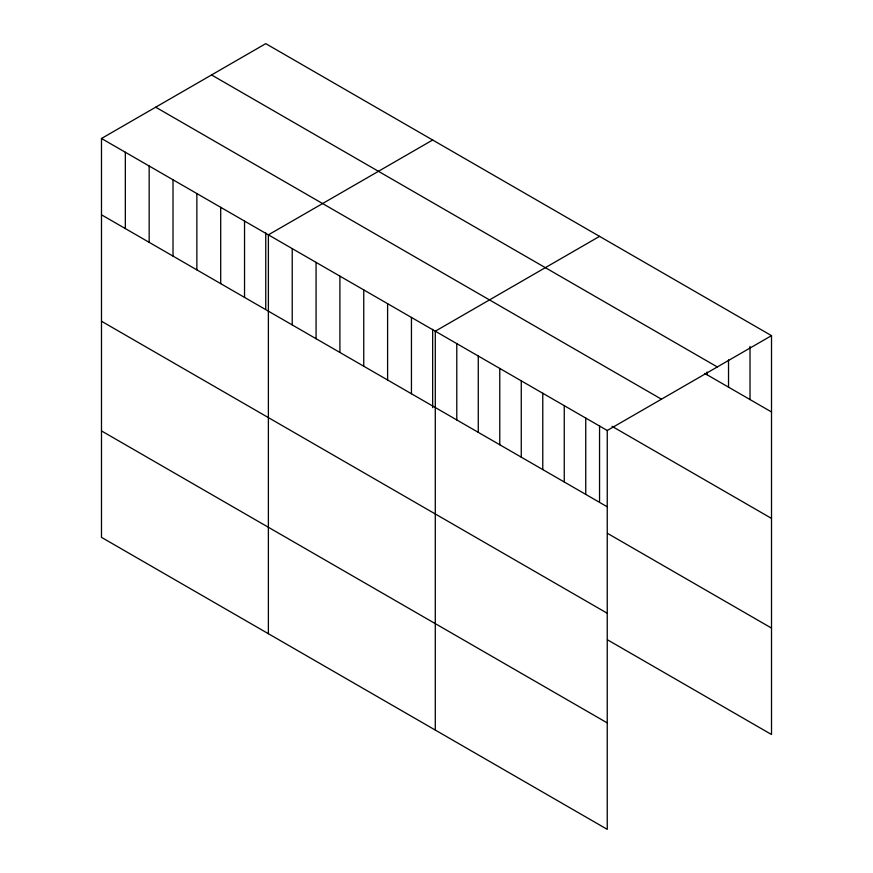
<?xml version="1.0" encoding="UTF-8"?>
<svg xmlns="http://www.w3.org/2000/svg" width="873" height="873" viewBox="0 0 873 873"><rect width="100%" height="100%" fill="white"/><g stroke="black" fill="none" stroke-linecap="round" stroke-linejoin="round"><path stroke-width="1.31" d="M101.486 138.491L607.248 430.487L607.248 829.35L101.486 537.353L101.486 138.491L265.752 43.65L771.514 335.647L771.514 734.509L607.477 639.8M432.659 140.007L268.382 234.848L268.382 633.711M599.555 236.365L435.289 331.205L435.289 730.068M607.248 430.487L771.514 335.647M211.55 74.947L717.3 366.944M704.762 373.426L771.514 411.969M155.7 107.193L661.45 399.19M611.995 426.308L771.514 518.409M101.486 214.813L607.248 506.809M607.477 533.359L771.514 628.069M101.486 321.242L607.248 613.25M101.486 430.913L607.248 722.909M750.016 346.406L750.016 399.55M728.529 359.883L728.529 387.143M707.032 372.007L707.032 374.735M599.555 425.653L599.555 501.375M585.75 418.08L585.75 494.391M564.253 405.672L564.253 481.983M542.766 393.254L542.766 469.576M521.268 380.846L521.268 457.168M499.771 368.439L499.771 444.75M478.273 356.031L478.273 432.342M456.786 343.613L456.786 419.935M432.659 329.296L432.659 407.626M411.445 317.445L411.445 393.756M387.601 303.673L387.601 379.995M363.757 289.912L363.757 366.224M339.913 276.141L339.913 352.463M316.07 262.38L316.07 338.702M292.226 248.619L292.226 324.931M265.752 232.938L265.752 308.66M244.538 221.087L244.538 297.398M220.705 207.316L220.705 283.638M196.862 193.555L196.862 269.866M173.018 179.783L173.018 256.105M149.174 166.023L149.174 242.334M125.33 152.251L125.33 228.573"/></g></svg>
